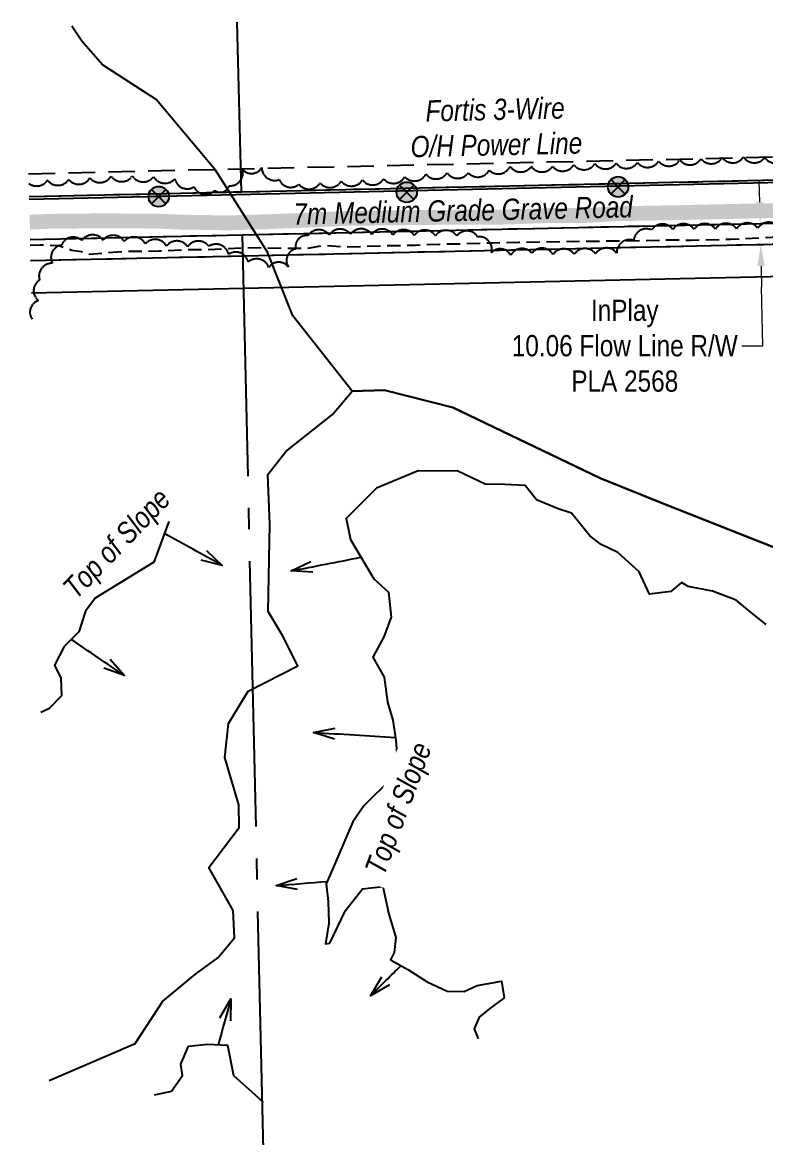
# Model space of a CAD drawing. Extents: x 605914 to 610440, y 5880595 to 5885290.
# Drawn here: x 606781 to 607131, y 5884728 to 5885253 of the extents above; entities that cross this region are included whole.
import ezdxf
from ezdxf.enums import TextEntityAlignment as Align

# ---------------------------------------------------------------- set-up
doc = ezdxf.new("R2010")
doc.units = 0
doc.header["$LTSCALE"] = 5
doc.header["$PDMODE"] = 34
doc.header["$PDSIZE"] = 0.03
for name, pattern in [('0', [1, 1, 0]), ('foc-FLOWLINE', [3.75, 2.5, -1.25]), ('foc-QUARTERLINE', [33, 25, -3, 2, -3]), ('POWERLINE5', [7.8, 2.4, -0.6, 0.6, -0.6, 0.6, -0.6, 2.4]), ('UG_PIPE', [1.875, 1.25, -0.625])]:
    doc.linetypes.add(name, pattern=pattern)
doc.layers.get('Defpoints').update_dxf_attribs({"color": 9})
for name, color, linetype in [('AS-PIPE-UG', 44, 'UG_PIPE'), ('AS-POWER', 104, 'foc-POWER'), ('AS-POWER-EXISTING', 72, 'POWERLINE5'), ('AS-ROADS', 254, 'Continuous'), ('C-FLOWLINE', 13, 'foc-FLOWLINE'), ('C-RW', 13, 'Continuous'), ('F-EZE', 190, 'foc-FLOWLINE'), ('L-QSEC', 8, 'foc-QUARTERLINE'), ('L-SEC', 7, 'Continuous'), ('T-BUSH', 110, '0'), ('T-CREEK', 160, 'Continuous'), ('T-SLOPE', 48, 'Continuous'), ('T-WATER', 160, 'Continuous')]:
    doc.layers.add(name, color=color, linetype=linetype)
doc.layers.add('C-FLOWLINE-T', color=13, linetype='Continuous', lineweight=9)
doc.layers.add('T-TEXT', color=48, linetype='Continuous', lineweight=18)
doc.styles.add('80CG', font='ARIALN.TTF', dxfattribs={"height": 10})
doc.styles.add('80L', font='ARIALN.TTF', dxfattribs={"height": 10})
doc.styles.add('80LS', font='ARIALNI.TTF', dxfattribs={"height": 10})
doc.styles.add('foc-LtypeFont', font='ARIALN.TTF', dxfattribs={"height": 7.35})
doc.linetypes.add('foc-POWER', pattern='A,6,-1,["P",foc-LtypeFont,S=0.2,R=0,X=-0.625,Y=-0.75],-1.24,4', length=12.24)
doc.linetypes.add('foc-TOPO-flowdirection-NOLINE', pattern='A,0,[">",foc-LtypeFont,S=0.3,R=0,X=0,Y=-0.945],-20,[">",foc-LtypeFont,S=0.3,R=0,X=0,Y=-0.945],0', length=20)
doc.dimstyles.new('Compass 5 000', dxfattribs={"dimscale": 5, "dimtxt": 9, "dimasz": 2, "dimexe": 0.2, "dimexo": 0.0625, "dimgap": 0.5, "dimtad": 0, "dimtih": 1, "dimtoh": 1, "dimzin": 0, "dimdsep": 46, "dimtxsty": '80CG', "dimcen": 0.1, "dimse1": 1, "dimse2": 1, "dimclrd": 256, "dimclrt": 256, "dimaunit": 1, "dimadec": 4, "dimazin": 0, "dimtfac": 0.06, "dimtofl": 0, "dimtmove": 0, "dimatfit": 1, "dimfxl": 0.2, "dimtolj": 1, "dimtzin": 0, "dimlwd": -1, "dimarcsym": 0})

# ---------------------------------------------------------------- blocks, each defined once
blk = doc.blocks.new('*D389')
at = {"layer": 'C-FLOWLINE-T', "transparency": 16777216}
for p, q in [((607128.39, 5885168.67), (607128.16, 5885178.67)), ((607129.06, 5885138.62), (607129.28, 5885128.63)), ((607129.9, 5885101.05), (607129.28, 5885128.63)), ((607119.9, 5885101.05), (607129.9, 5885101.05))]:
    blk.add_line(p, q, dxfattribs=at)
for points in [[(607130.05, 5885168.71), (607126.72, 5885168.63), (607128.61, 5885158.67)], [(607130.73, 5885138.66), (607127.39, 5885138.59), (607128.84, 5885148.62)]]:
    blk.add_solid(points, dxfattribs=at)
at = {"layer": 'Defpoints', "color": 0, "transparency": 16777216}
for p in [(607087.67, 5885157.76), (607087.9, 5885147.7), (607128.84, 5885148.62)]:
    blk.add_point(p, dxfattribs=at)
at = {"layer": 'C-FLOWLINE-T', "transparency": 16777216, "insert": (607064.9, 5885101.05), "char_height": 10, "attachment_point": 5, "style": '80CG'}
blk.add_mtext('\\A1;InPlay\\P10.06 Flow Line R/W\\PPLA 2568', dxfattribs=at)
blk = doc.blocks.new('POWERPOLE')
h = blk.add_hatch(color=255)
edge = h.paths.add_edge_path()
edge.add_arc((0, 0), 0.96, 0, 360)
at = {"linetype": 'Continuous'}
for p, q in [((0.68, -0.68), (-0.68, 0.68)), ((-0.68, -0.68), (0.68, 0.68))]:
    blk.add_line(p, q, dxfattribs=at)
blk.add_circle((0, 0), 0.96, dxfattribs=at)

msp = doc.modelspace()

# ---------------------------------------------------------------- linework, layer by layer
at = {"layer": 'AS-PIPE-UG', "flags": 128}
msp.add_lwpolyline([(606785.21, 5885148.452), (606789.779, 5885148.581), (606798.63, 5885148.216), (606804.817, 5885146.139), (606809.29, 5885145.512), (606813.125, 5885144.133), (606828.442, 5885145.503), (606845.862, 5885145.705), (606859.46, 5885146.342), (606867.907, 5885146.368), (606887.744, 5885147.262), (606905.733, 5885147.024), (606915.823, 5885147.047), (606922.78, 5885148.36), (606933.62, 5885147.664), (606953.653, 5885148.249), (606966.303, 5885148.431), (606977.81, 5885148.944), (606990.264, 5885149.187), (607002.884, 5885149.595), (607014.901, 5885149.824), (607044.204, 5885150.345), (607064.747, 5885150.441), (607073.864, 5885150.66), (607085.123, 5885150.933), (607096.11, 5885150.791), (607114.849, 5885151.25), (607152.563, 5885153.103), (607174.592, 5885153.011), (607179.979, 5885152.204), (607190.824, 5885153.015), (607201.476, 5885153.591), (607210.838, 5885154.138), (607219.009, 5885154.096)], dxfattribs=at)
at = {"layer": 'AS-POWER', "flags": 128}
msp.add_lwpolyline([(606784.718, 5885170.106), (607305.937, 5885181.827), (607690.349, 5885192.29), (608302.3, 5885208.658), (608329.197, 5885194.957), (608333.709, 5885094.359), (608340.19, 5885016.637), (608340.457, 5884991.014), (608369.092, 5884991.699)], dxfattribs=at)
at = {"layer": 'AS-ROADS', "flags": 128}
msp.add_lwpolyline([(606784.964, 5885159.292, 7, 7, 0), (606794.462, 5885159.638, 7, 7, 0), (606818.435, 5885159.886, 7, 7, 0), (606844.95, 5885159.74, 7, 7, 0), (606855.338, 5885159.307, 7, 7, 0), (606877.552, 5885158.926, 7, 7, 0), (606897.258, 5885159.463, 7, 7, 0), (606934.921, 5885161.033, 7, 7, 0), (606961.232, 5885161.353, 7, 7, 0), (606985.623, 5885161.591, 7, 7, 0), (607005.323, 5885161.56, 7, 7, 0), (607029.051, 5885162.379, 7, 7, 0), (607045.505, 5885162.383, 7, 7, 0), (607062.014, 5885163.241, 7, 7, 0), (607087, 5885163.683, 7, 7, 0), (607117.244, 5885164.344, 7, 7, 0), (607136.074, 5885164.739, 7, 7, 0), (607167.998, 5885165.94, 7, 7, 0), (607186.922, 5885166.238, 7, 7, 0), (607208.069, 5885166.594, 7, 7, 0), (607249.981, 5885167.21, 7, 7, 0), (607279.564, 5885168.138, 7, 7, 0)], format="xyseb", dxfattribs=at)
at = {"layer": 'C-FLOWLINE', "flags": 128}
msp.add_lwpolyline([(606785.15, 5885151.087), (606885.086, 5885153.301), (607220.774, 5885160.708), (607226.623, 5885150.779), (606885.308, 5885143.247), (606785.379, 5885141.034)], dxfattribs=at)
at = {"layer": 'C-RW'}
msp.add_lwpolyline([(606785.72, 5885126.044), (606885.64, 5885128.257), (607225.534, 5885135.757), (607241.991, 5885121.054), (607283.482, 5885102.887), (607309.345, 5885087.661), (607444.055, 5884987.406), (607476.093, 5884943.437), (607543.437, 5884944.923), (607543.216, 5884954.917), (607481.096, 5884953.546), (607451.24, 5884994.519), (607314.881, 5885096.002), (607288.038, 5885111.804), (607247.461, 5885129.571), (607229.845, 5885145.31), (607226.623, 5885150.779), (606885.308, 5885143.247), (606785.379, 5885141.034)], dxfattribs=at)
at = {"layer": 'F-EZE', "flags": 128}
msp.add_lwpolyline([(606784.446, 5885182.065), (606884.14, 5885184.395), (607179.316, 5885190.926), (607180.791, 5885179.943), (606884.641, 5885173.408), (606784.705, 5885171.194)], dxfattribs=at)
at = {"layer": 'L-QSEC'}
for p, q in [((606884.641, 5885173.408), (606882.605, 5885253.334)), ((606902.671, 5884379.88), (606885.086, 5885153.301))]:
    msp.add_line(p, q, dxfattribs=at)
at = {"layer": 'L-SEC'}
for p, q in [((607690.449, 5885191.189), (606884.641, 5885173.408)), ((606884.641, 5885173.408), (606784.705, 5885171.194)), ((606885.086, 5885153.301), (607690.893, 5885171.082)), ((606785.15, 5885151.087), (606885.086, 5885153.301))]:
    msp.add_line(p, q, dxfattribs=at)
at = {"layer": 'T-BUSH', "flags": 128}
for points in [[(606784.55, 5885177.502, 0.4336609), (606793.325, 5885179.04, 0.5205671), (606803.315, 5885179.36, 0.5205671), (606813.283, 5885180.066, 0.5205671), (606823.242, 5885180.932, 0.5205671), (606833.234, 5885180.986, 0.5205671), (606843.215, 5885180.665, 0.5205671), (606853.164, 5885179.69, 0.5205671), (606862.211, 5885175.881, 0.5205671), (606871.977, 5885174.227, 0.5205671), (606878.789, 5885176.358, 0.5205671), (606885, 5885184.19, 0.5205671), (606894.099, 5885184.922, 0.5205671), (606902.359, 5885179.293, 0.5205671), (606911.584, 5885177.107, 0.5205671), (606921.558, 5885177.751, 0.5205671), (606931.52, 5885178.568, 0.5205671), (606941.499, 5885179.139, 0.5205671), (606951.482, 5885179.645, 0.5205671), (606961.423, 5885180.618, 0.5205671), (606971.336, 5885181.905, 0.5205671), (606981.295, 5885182.485, 0.5205671), (606991.291, 5885182.496, 0.5205671), (607001.153, 5885183.724, 0.5205671), (607010.949, 5885185.536, 0.5205671), (607020.944, 5885185.444, 0.5205671), (607030.934, 5885185.513, 0.5205671), (607040.899, 5885186.309, 0.5205671), (607050.878, 5885186.799, 0.5205671), (607060.872, 5885187.003, 0.5205671), (607070.86, 5885187.348, 0.5205671), (607080.837, 5885187.961, 0.5205671), (607090.816, 5885188.558, 0.5205671), (607100.796, 5885189.108, 0.5205671), (607110.777, 5885189.657, 0.5205671), (607120.762, 5885189.934, 0.5205671), (607130.756, 5885189.695, 0.5205671), (607140.748, 5885189.589, 0.5205671), (607150.74, 5885189.876, 0.5205671), (607160.619, 5885189.255, 0.5205671), (607159.671, 5885197.145, 0.5205671), (607159.343, 5885203.29)], [(607189.078, 5885043.662, 0.5205671), (607188.42, 5885053.636, 0.5205671), (607187.763, 5885063.61, 0.5205671), (607187.037, 5885073.578, 0.5205671), (607185.769, 5885083.493, 0.5205671), (607184.501, 5885093.409, 0.5205671), (607183.233, 5885103.324, 0.5205671), (607181.687, 5885113.188, 0.5205671), (607179.308, 5885122.896, 0.5205671), (607176.929, 5885132.605, 0.5205671), (607176.067, 5885142.555, 0.5205671), (607174.351, 5885152.254, 0.5205671), (607167.479, 5885157.36, 0.5205671), (607157.483, 5885157.417, 0.5205671), (607147.493, 5885157.137, 0.5205671), (607137.504, 5885156.753, 0.5205671), (607127.514, 5885156.41, 0.5205671), (607117.523, 5885156.131, 0.5205671), (607107.527, 5885156.011, 0.5205671), (607097.532, 5885155.896, 0.5205671), (607087.536, 5885155.839, 0.5205671), (607077.552, 5885155.597, 0.5205671), (607069.131, 5885150.619, 0.5205671), (607061.09, 5885144.682, 0.5205671), (607051.139, 5885144.351, 0.5205671), (607041.145, 5885144.147, 0.5205671), (607031.154, 5885144.063, 0.5205671), (607021.179, 5885144.713, 0.5205671), (607011.251, 5885143.686, 0.5205671), (607002.237, 5885144.858, 0.5205671), (606995.654, 5885152.381, 0.5205671), (606985.834, 5885152.781, 0.5205671), (606975.838, 5885152.842, 0.5205671), (606965.843, 5885153.007, 0.5205671), (606955.85, 5885153.219, 0.5205671), (606945.857, 5885153.491, 0.5205671), (606935.865, 5885153.503, 0.5205671), (606925.873, 5885153.219, 0.5205671), (606915.881, 5885152.935, 0.5205671), (606910.1, 5885146.707, 0.5205671), (606906.666, 5885138.068, 0.5205671), (606897.469, 5885137.985, 0.5205671), (606887.797, 5885140.509, 0.5205671), (606878.499, 5885144.163, 0.5205671), (606869.225, 5885147.895, 0.5205671), (606859.259, 5885147.663, 0.5205671), (606849.294, 5885147.94, 0.5205671), (606839.362, 5885149.072, 0.5205671), (606829.432, 5885150.211, 0.5205671), (606819.466, 5885150.711, 0.5205671), (606809.47, 5885150.653, 0.5205671), (606799.867, 5885148.401, 0.5205671), (606795.65, 5885139.903, 0.5205671), (606789.579, 5885132.014, 0.5205671), (606789.032, 5885122.327, 0.5205671), (606786.152, 5885113.556, 0.0087903), (606786.001, 5885113.684, 0.0087903)]]:
    msp.add_lwpolyline(points, format="xyb", dxfattribs=at)
at = {"layer": 'T-CREEK', "flags": 128}
msp.add_lwpolyline([(606794.153, 5884755.156), (606834.515, 5884772.58), (606847.649, 5884792.505), (606862.916, 5884805.283), (606873.473, 5884812.911), (606881.358, 5884822.386), (606880.604, 5884835.196), (606869.245, 5884855.515), (606883.533, 5884874.318), (606883.262, 5884885.055), (606876.766, 5884907.304), (606878.408, 5884923.193), (606887.671, 5884938.527), (606911.021, 5884950.455), (606903.924, 5884964.615), (606897.152, 5884975.926), (606897.956, 5885017.026), (606896.992, 5885040.452), (606905.433, 5885051.246), (606927.319, 5885068.746), (606936.641, 5885079.753), (606908.688, 5885115.239), (606896.851, 5885145.059), (606872.404, 5885183.685), (606844.37, 5885216.969), (606819.173, 5885233.329), (606809.493, 5885244.382), (606804.795, 5885251.536)], dxfattribs=at)
at = {"layer": 'T-CREEK', "linetype": 'foc-TOPO-flowdirection-NOLINE', "flags": 128}
msp.add_lwpolyline([(606794.153, 5884755.156), (606834.515, 5884772.58), (606847.649, 5884792.505), (606862.916, 5884805.283), (606873.473, 5884812.911), (606881.358, 5884822.386), (606880.604, 5884835.196), (606869.245, 5884855.515), (606883.533, 5884874.318), (606883.262, 5884885.055), (606876.766, 5884907.304), (606878.408, 5884923.193), (606887.671, 5884938.527), (606911.021, 5884950.455), (606903.924, 5884964.615), (606897.152, 5884975.926), (606897.956, 5885017.026), (606896.992, 5885040.452), (606905.433, 5885051.246), (606927.319, 5885068.746), (606936.641, 5885079.753), (606908.688, 5885115.239), (606896.851, 5885145.059), (606872.404, 5885183.685), (606844.37, 5885216.969), (606819.173, 5885233.329), (606809.493, 5885244.382), (606804.795, 5885251.536)], dxfattribs=at)
at = {"layer": 'T-SLOPE', "flags": 128}
for points in [[(607131.447, 5884969.811), (607124.508, 5884975.285), (607117.237, 5884981.292), (607106.179, 5884985.545), (607094.737, 5884987.697), (607091.665, 5884989.564), (607086.522, 5884985.33), (607076.597, 5884984.183), (607071.671, 5884994.585), (607061.575, 5885003.819), (607053.761, 5885007.571), (607048.524, 5885011.644), (607039.85, 5885022.261), (607033.63, 5885024.265), (607023.421, 5885028.555), (607017.972, 5885035.243), (607008.508, 5885035.749), (606999.281, 5885035.994), (606986.057, 5885042.126), (606980.767, 5885041.997), (606967.631, 5885042.137), (606948.089, 5885034.047), (606933.823, 5885019.723), (606935.795, 5885009.846), (606946.855, 5884991.327), (606953.699, 5884985.018), (606954.924, 5884973.264), (606951.561, 5884964.079), (606946.43, 5884954.519), (606951.685, 5884945.005), (606953.335, 5884933.251), (606955.78, 5884924.783), (606957.179, 5884915.348), (606958.076, 5884903.334), (606953.924, 5884896.013), (606947.077, 5884889.316), (606942.122, 5884884.463), (606936.895, 5884877.034), (606932.746, 5884867.058), (606928.025, 5884856.106), (606924.416, 5884847.786), (606925.302, 5884839.515), (606925.67, 5884829.352), (606924.153, 5884819.544), (606926.187, 5884819.786), (606933.535, 5884835.168), (606941.468, 5884845.431), (606951.04, 5884846.606), (606953.959, 5884833.58), (606957.118, 5884822.54), (606956.427, 5884815.441), (606954.723, 5884812.054), (606962.914, 5884807.484), (606971.899, 5884801.697), (606981.341, 5884797.312), (606989.357, 5884797.039), (606995.393, 5884799.945), (607006.883, 5884801.962), (607008.135, 5884794.175), (607001.402, 5884789.033), (606996.468, 5884785.054), (606994.063, 5884779.47), (606995.982, 5884774.759)], [(606850.358, 5885018.294), (606846.404, 5885007.689), (606843.333, 5884999.19), (606815.773, 5884982.282), (606811.13, 5884976.217), (606808.018, 5884966.385), (606801.086, 5884959.548), (606796.592, 5884950.647), (606799.577, 5884944.531), (606799.95, 5884936.321), (606793.863, 5884930.238), (606790.212, 5884928.488)], [(606843.604, 5884748.531), (606851.679, 5884750.152), (606856.756, 5884757.493), (606856.06, 5884762.976), (606859.572, 5884771.301), (606868.809, 5884772.312), (606877.986, 5884771.828), (606880.825, 5884757.595), (606891.064, 5884748.544), (606894.774, 5884745.085)]]:
    msp.add_lwpolyline(points, dxfattribs=at)
at = {"layer": 'T-WATER', "flags": 128}
msp.add_lwpolyline([(606936.641, 5885079.753), (606951.855, 5885080.175), (606984.085, 5885072.092), (607053.312, 5885038.795), (607082.42, 5885026.929), (607160.353, 5884996.194)], dxfattribs=at)

# ---------------------------------------------------------------- block references
at = {"layer": 'AS-POWER-EXISTING', "xscale": 4.999999999999987, "yscale": 4.999999999999987, "zscale": 4.999999999999987}
for p in [(607061.762, 5885175.877), (606845.615, 5885171.287), (606962.308, 5885173.342)]:
    msp.add_blockref('POWERPOLE', p, dxfattribs=at)

# ---------------------------------------------------------------- texts
at = {"layer": 'AS-POWER', "insert": (606963.071, 5885216.415), "char_height": 9.98865, "attachment_point": 1, "rotation": 1.26909, "style": '80L'}
msp.add_mtext_dynamic_manual_height_columns('\\pi7.9707;{\\fArial Narrow|b0|i1|c0|p34;Fortis 3-Wire\\P\\pi0.57459;O/H Power Line}', width=80.5814, gutter_width=49.993, heights=[0], dxfattribs=at)
at = {"layer": 'T-TEXT', "style": '80LS'}
msp.add_text('7m Medium Grade Grave Road', height=9.99202, rotation=1.26909, dxfattribs=at).set_placement((606988.837, 5885164.825), align=Align.MIDDLE_CENTER)

# ---------------------------------------------------------------- dimensions: what is measured, and where the dimension line sits
at = {"layer": 'C-FLOWLINE-T'}
dim = msp.add_linear_dim(base=(607128.836, 5885148.622), p1=(607087.673, 5885157.756), p2=(607087.899, 5885147.704), angle=271.28511, text='InPlay\\P10.06 Flow Line R/W\\PPLA 2568', dimstyle='Compass 5 000', override={"dimtmove": 1}, dxfattribs=at)
dim.commit()
dim.dimension.update_dxf_attribs({"geometry": '*D389', "text_midpoint": (607119.353, 5885101.055), "dimtype": 161})

# ---------------------------------------------------------------- leaders
at = {"layer": 'T-SLOPE', "path_type": 1}
for points in [[(606907.884, 5884995.079), (606940.775, 5885001.508)], [(606829.615, 5884945.813), (606804.441, 5884962.857)], [(606900.821, 5884846.989), (606924.902, 5884848.907)], [(606945.313, 5884795.116), (606959.626, 5884809.318)], [(606879.634, 5884793.645), (606873.623, 5884772.058)]]:
    msp.add_leader(points, dimstyle='Compass 5 000', override={"dimldrblk": 'Open30'}, dxfattribs=at)

# ---------------------------------------------------------------- next in the draw order: texts
at = {"layer": 'T-TEXT', "char_height": 9.99601, "width": 64.75356, "attachment_point": 2, "style": '80LS', "bg_fill": 2}
for insert, rotation in [((606822.145, 5885011.604), 45.97875), ((606953.568, 5884885.024), 69.64821)]:
    msp.add_mtext('Top of Slope', dxfattribs=dict(at, insert=insert, rotation=rotation))

# ---------------------------------------------------------------- next in the draw order: linework, layer by layer
at = {"layer": 'T-CREEK', "linetype": 'foc-TOPO-flowdirection-NOLINE', "flags": 128}
msp.add_lwpolyline([(607476.828, 5884380.877), (607465.164, 5884411.881), (607466.061, 5884449.478), (607461.707, 5884466.686), (607448.831, 5884495.142), (607433.26, 5884542.463), (607422.267, 5884678.121), (607417.95, 5884694.32), (607410.351, 5884707.854), (607365.721, 5884766.112), (607352.944, 5884780.469), (607351.957, 5884802.04), (607338.657, 5884810.375), (607327.999, 5884822.507), (607325.159, 5884830.083), (607315.362, 5884845.755), (607309.877, 5884855.555), (607296.141, 5884871.4), (607274.76, 5884873.703), (607267.547, 5884876.695), (607264.116, 5884890.49), (607262.256, 5884903.527), (607245.834, 5884908.433), (607234.98, 5884911.04), (607224.918, 5884918.583), (607215.089, 5884928.201), (607206.587, 5884938.477), (607200.693, 5884947.065), (607195.402, 5884959.633), (607183.926, 5884960.479), (607179.681, 5884961.096), (607170.034, 5884973.087), (607173.745, 5884979.777), (607169.717, 5884992.604), (607160.353, 5884996.194), (607082.42, 5885026.929), (607053.312, 5885038.795), (606984.085, 5885072.092), (606951.855, 5885080.175), (606936.641, 5885079.753)], dxfattribs=at)

# ---------------------------------------------------------------- next in the draw order: leaders
at = {"layer": 'T-SLOPE', "path_type": 1}
for points in [[(606875.563, 5884997.625), (606848.292, 5885012.752)], [(606918.507, 5884919.072), (606956.981, 5884916.684)]]:
    msp.add_leader(points, dimstyle='Compass 5 000', override={"dimldrblk": 'Open30'}, dxfattribs=at)

doc.saveas('drawing.dxf')
